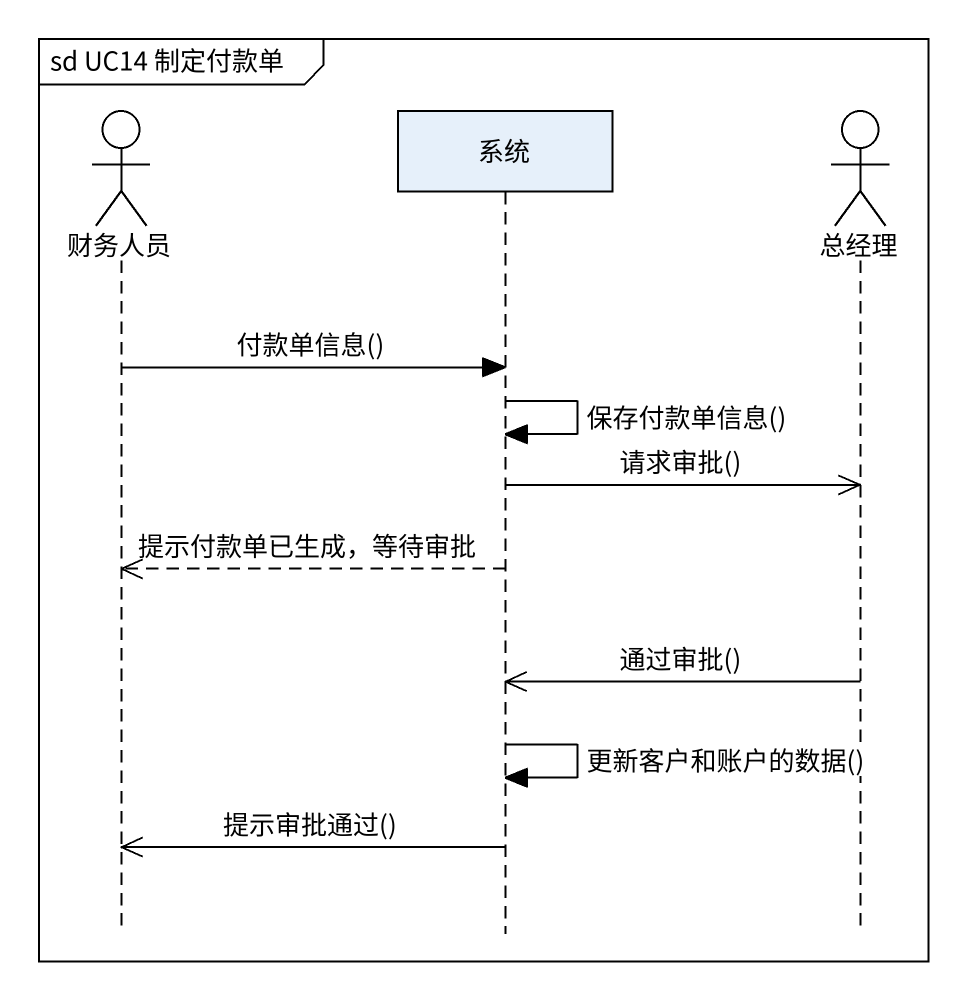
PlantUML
@startuml
mainframe sd UC14 制定付款单
hide footbox
actor 财务人员
participant 系统
actor 总经理

财务人员 -> 系统 : 付款单信息()
系统 -> 系统 : 保存付款单信息()
系统 ->> 总经理 : 请求审批()
系统 -->> 财务人员 : 提示付款单已生成，等待审批
总经理 ->> 系统 : 通过审批()
系统 -> 系统 : 更新客户和账户的数据()
系统 ->> 财务人员 : 提示审批通过()
@enduml
